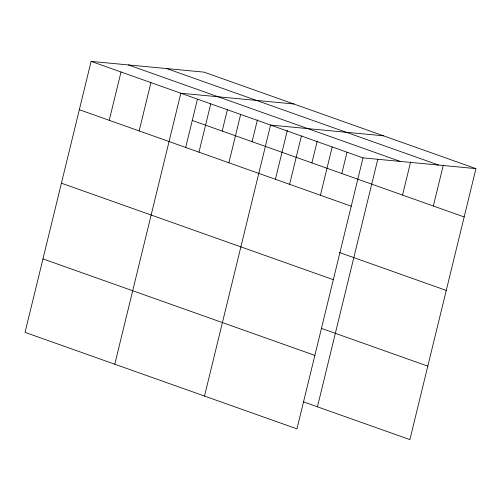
<?xml version="1.0" encoding="UTF-8"?>
<svg xmlns="http://www.w3.org/2000/svg" width="501" height="501" viewBox="0 0 501 501"><rect width="100%" height="100%" fill="white"/><g stroke="black" fill="none" stroke-linecap="round" stroke-linejoin="round"><path stroke-width="0.75" d="M475.95 168.624L204.045 72.131L91.113 61.385L25.05 332.376L296.955 428.869L363.012 157.878L475.95 168.624L409.887 439.615L303.581 401.89M109.243 120.315L121.023 72M139.153 130.93L150.926 82.615M114.779 364.221L180.836 93.23L293.774 103.976M185.689 147.444L197.419 99.311M198.972 152.16L210.746 103.839M222.175 131.068L227.517 109.168M228.876 162.775L240.655 114.453M252.084 141.677L257.426 119.783M204.508 396.059L270.565 125.068L383.503 135.815M275.412 179.289L287.33 130.398M289.603 184.324L301.383 136.003M311.904 162.906L317.239 141.013M320.421 195.258L332.201 146.943M341.814 173.521L346.968 152.385M317.44 406.806L377.798 159.224M402.541 195.071L410.638 161.854M433.352 206.011L443.291 165.236M166.777 68.587L438.682 165.079M128.381 64.93L400.28 161.422M91.113 61.385L363.012 157.878M192.265 120.453L464.17 216.946M79.333 109.7L351.232 206.199M339.221 252.441L446.259 290.423M61.416 183.184L333.322 279.677M321.492 328.405L427.804 366.137M42.961 258.892L314.866 355.384"/></g></svg>
